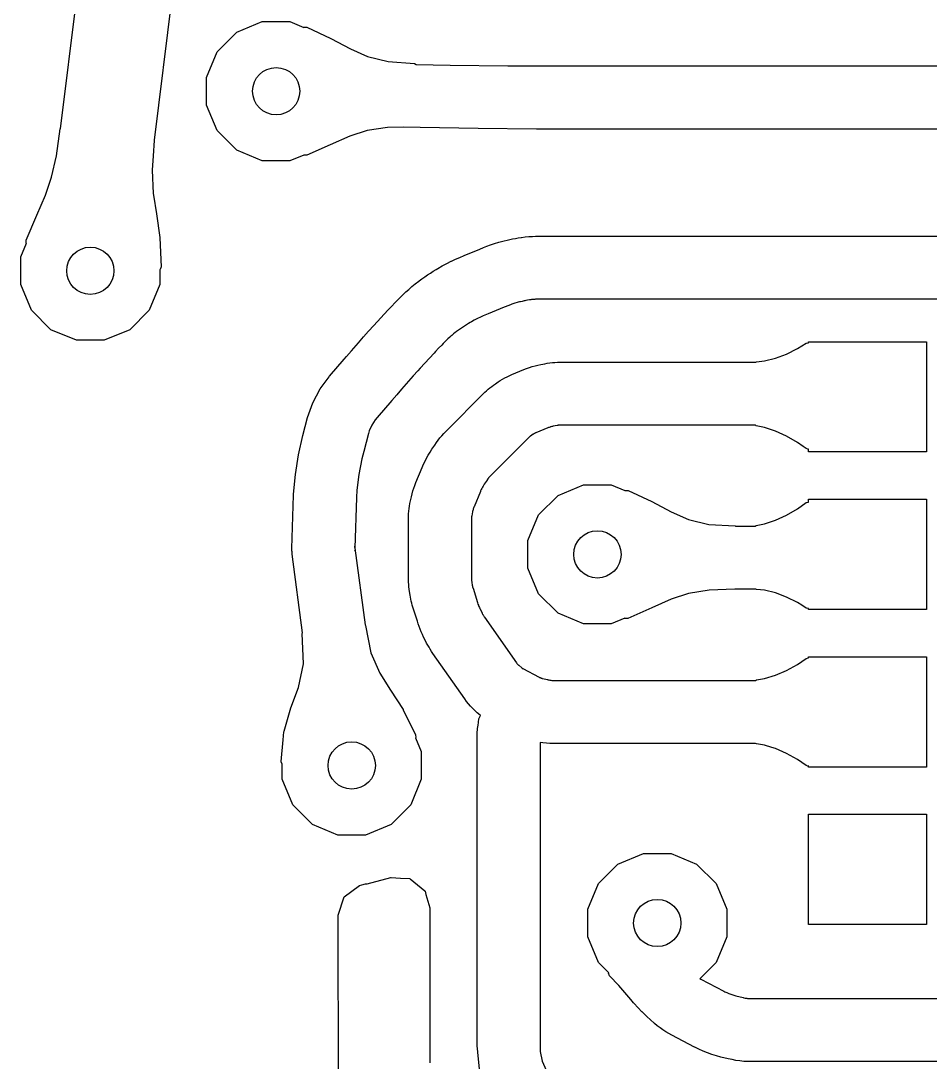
# Model space of a CAD drawing. Extents: x 121.6 to 197.9, y -113.4 to -69.2.
# Drawn here: x 136.479 to 139.366, y -90.112 to -86.807 of the extents above; entities that cross this region are included whole.
import ezdxf

# ---------------------------------------------------------------- set-up
doc = ezdxf.new("R2010")
doc.units = 0
doc.layers.add('BLACK', color=7, linetype='CONTINUOUS')

msp = doc.modelspace()

# ---------------------------------------------------------------- linework, layer by layer
at = {"layer": 'BLACK', "linetype": 'CONTINUOUS'}
for p, q in [((136.604936, -87.14948), (136.780418, -85.740141)), ((137.07812, -85.777208), (136.902765, -87.185533)), ((137.164997, -86.842919), (137.246105, -86.809323)), ((137.246105, -86.809323), (137.333895, -86.809323)), ((137.333895, -86.809323), (137.377425, -86.827353)), ((137.102919, -86.904997), (137.164997, -86.842919)), ((137.377425, -86.827353), (137.377773, -86.827009)), ((137.377773, -86.827009), (137.386728, -86.827046)), ((137.386728, -86.827046), (137.387115, -86.827216)), ((137.387115, -86.827216), (137.463315, -86.862434)), ((137.463315, -86.862434), (137.463889, -86.862719)), ((137.463889, -86.862719), (137.525566, -86.895435)), ((137.069323, -86.986105), (137.102919, -86.904997)), ((137.525566, -86.895435), (137.580185, -86.920187)), ((137.580185, -86.920187), (137.645646, -86.936275)), ((137.645646, -86.936275), (137.729089, -86.942347)), ((137.729089, -86.942347), (137.73472, -86.945174)), ((137.73472, -86.945174), (137.842874, -86.947791)), ((137.842874, -86.947791), (138.025428, -86.95)), ((138.025428, -86.95), (138.116711, -86.95)), ((138.116711, -86.95), (139.445944, -86.95)), ((137.069323, -87.073895), (137.069323, -86.986105)), ((137.102919, -87.155003), (137.069323, -87.073895)), ((136.592315, -87.234996), (136.604643, -87.149974)), ((136.604643, -87.149974), (136.604936, -87.14948)), ((137.644009, -87.144829), (137.578746, -87.154474)), ((137.644017, -87.144828), (137.644009, -87.144829)), ((137.693479, -87.143913), (137.644017, -87.144828)), ((137.746781, -87.145525), (137.693479, -87.143913)), ((137.931732, -87.148881), (137.746781, -87.145525)), ((138.11671, -87.15), (137.931732, -87.148881)), ((138.116711, -87.15), (138.11671, -87.149999)), ((138.11671, -87.149999), (138.11671, -87.15)), ((139.445938, -87.15), (138.116711, -87.15)), ((137.164997, -87.217081), (137.102919, -87.155003)), ((137.523674, -87.172743), (137.461869, -87.200283)), ((137.578743, -87.154474), (137.523674, -87.172743)), ((137.578746, -87.154474), (137.578743, -87.154474)), ((136.90315, -87.186809), (136.899516, -87.235005)), ((136.902765, -87.185533), (136.90315, -87.186809)), ((137.246105, -87.250677), (137.164997, -87.217081)), ((137.461804, -87.200312), (137.386996, -87.233099)), ((137.461869, -87.200283), (137.461804, -87.200312)), ((136.57725, -87.302614), (136.592315, -87.234996)), ((136.899516, -87.235005), (136.896095, -87.280372)), ((137.333895, -87.250677), (137.246105, -87.250677)), ((137.377394, -87.232658), (137.333895, -87.250677)), ((137.378043, -87.233281), (137.377394, -87.232658)), ((137.386996, -87.233099), (137.378043, -87.233281)), ((136.896095, -87.280372), (136.900046, -87.354934)), ((136.557755, -87.359576), (136.57725, -87.302614)), ((136.530493, -87.423972), (136.557755, -87.359576)), ((136.900046, -87.354934), (136.900765, -87.359581)), ((136.900765, -87.359581), (136.910034, -87.419518)), ((136.496717, -87.503135), (136.530493, -87.423972)), ((136.910034, -87.419518), (136.910063, -87.419721)), ((136.910063, -87.419721), (136.920222, -87.494014)), ((136.479323, -87.556105), (136.497297, -87.51271)), ((136.49668, -87.512088), (136.496717, -87.503135)), ((136.497297, -87.51271), (136.49668, -87.512088)), ((136.920222, -87.494014), (136.920318, -87.495077)), ((136.920318, -87.495077), (136.924457, -87.587831)), ((137.97072, -87.517948), (137.983693, -87.513547)), ((137.983693, -87.513547), (137.996804, -87.509573)), ((137.996804, -87.509573), (138.009915, -87.506062)), ((138.009915, -87.506062), (138.009996, -87.506034)), ((138.009996, -87.506034), (138.01442, -87.504925)), ((138.01442, -87.504925), (138.01443, -87.504923)), ((138.01443, -87.504923), (138.014435, -87.504921)), ((138.014435, -87.504922), (138.023214, -87.502799)), ((138.014435, -87.504921), (138.014435, -87.504922)), ((138.023214, -87.502799), (138.032026, -87.50082)), ((138.032026, -87.50082), (138.040854, -87.49899)), ((138.040854, -87.49899), (138.040857, -87.498989)), ((138.040857, -87.498989), (138.04087, -87.498986)), ((138.04087, -87.498986), (138.040872, -87.498986)), ((138.040872, -87.498986), (138.049725, -87.4973)), ((138.049725, -87.4973), (138.058619, -87.495756)), ((138.058619, -87.495756), (138.067537, -87.494357)), ((138.067537, -87.494357), (138.067539, -87.494357)), ((138.067539, -87.494357), (138.068953, -87.494147)), ((138.068953, -87.494147), (138.068963, -87.494146)), ((138.068963, -87.494146), (138.08047, -87.492631)), ((138.08047, -87.492631), (138.092032, -87.491492)), ((138.092032, -87.491492), (138.103626, -87.490732)), ((138.103626, -87.490732), (138.103626, -87.490734)), ((138.103626, -87.490734), (138.103628, -87.490734)), ((138.103628, -87.490734), (138.113596, -87.490327)), ((138.113596, -87.490327), (138.12358, -87.490082)), ((138.12358, -87.490082), (138.133542, -87.490001)), ((138.133542, -87.490001), (138.133555, -87.49)), ((138.133555, -87.49), (139.512731, -87.49)), ((137.886439, -87.551894), (137.936927, -87.530981)), ((137.936927, -87.530981), (137.936934, -87.530978)), ((137.936934, -87.530978), (137.948116, -87.526455)), ((137.948116, -87.526455), (137.959374, -87.522112)), ((137.959374, -87.522112), (137.970702, -87.517954)), ((137.970702, -87.517954), (137.970712, -87.517953)), ((137.970712, -87.517953), (137.97072, -87.517948)), ((136.479323, -87.643895), (136.479323, -87.556105)), ((137.817201, -87.584629), (137.831579, -87.576946)), ((137.831579, -87.576946), (137.846168, -87.569753)), ((137.846168, -87.569753), (137.846185, -87.569739)), ((137.846185, -87.569739), (137.846186, -87.569739)), ((137.846186, -87.569739), (137.846198, -87.569733)), ((137.846198, -87.569732), (137.846203, -87.569731)), ((137.846198, -87.569733), (137.846198, -87.569732)), ((137.846203, -87.569731), (137.859503, -87.563573)), ((137.859503, -87.563573), (137.872919, -87.557624)), ((137.872919, -87.557624), (137.886431, -87.551897)), ((137.886431, -87.551897), (137.886434, -87.551896)), ((137.886434, -87.551896), (137.886439, -87.551894)), ((136.921403, -87.596249), (136.920677, -87.596588)), ((136.920677, -87.596588), (136.920677, -87.643895)), ((136.924457, -87.587831), (136.921403, -87.596249)), ((137.761625, -87.619285), (137.770612, -87.613174)), ((137.770612, -87.613174), (137.770618, -87.613168)), ((137.770618, -87.613168), (137.770623, -87.613166)), ((137.770623, -87.613166), (137.779715, -87.607199)), ((137.779715, -87.607199), (137.788909, -87.601379)), ((137.788909, -87.601379), (137.798139, -87.595745)), ((137.798139, -87.595745), (137.798172, -87.595721)), ((137.798172, -87.595721), (137.803063, -87.592789)), ((137.803063, -87.592789), (137.803076, -87.592782)), ((137.803076, -87.592782), (137.803082, -87.592777)), ((137.803082, -87.592778), (137.817201, -87.584629)), ((137.803082, -87.592777), (137.803082, -87.592778)), ((136.512919, -87.725003), (136.479323, -87.643895)), ((136.920677, -87.643895), (136.887081, -87.725003)), ((137.721024, -87.650068), (137.731614, -87.641372)), ((137.731614, -87.641372), (137.742484, -87.633027)), ((137.742484, -87.633027), (137.742488, -87.633033)), ((137.742488, -87.633033), (137.7425, -87.633028)), ((137.7425, -87.633028), (137.742529, -87.633002)), ((137.742529, -87.633002), (137.743966, -87.631937)), ((137.743966, -87.631937), (137.743973, -87.631932)), ((137.743973, -87.631932), (137.752733, -87.625548)), ((137.752733, -87.625548), (137.761625, -87.619285)), ((137.684541, -87.684033), (137.693139, -87.675577)), ((137.693139, -87.675577), (137.70188, -87.667256)), ((137.70188, -87.667256), (137.710718, -87.659114)), ((137.710718, -87.659114), (137.710724, -87.659106)), ((137.710724, -87.659106), (137.710755, -87.659078)), ((137.710755, -87.659078), (137.710757, -87.659076)), ((137.710757, -87.659076), (137.721024, -87.650068)), ((137.644655, -87.725276), (137.656045, -87.713133)), ((137.656045, -87.713133), (137.667589, -87.701138)), ((137.667589, -87.701138), (137.679285, -87.68929)), ((137.679284, -87.689289), (137.679289, -87.689285)), ((137.679285, -87.68929), (137.679284, -87.689289)), ((137.679289, -87.689285), (137.679295, -87.689279)), ((137.679295, -87.689279), (137.684535, -87.684039)), ((137.684535, -87.684039), (137.684541, -87.684033)), ((138.025706, -87.710844), (138.017523, -87.714077)), ((138.03394, -87.707744), (138.025706, -87.710844)), ((138.038064, -87.706268), (138.03394, -87.707744)), ((138.038065, -87.706269), (138.038064, -87.706268)), ((138.041432, -87.705065), (138.038065, -87.706269)), ((138.048241, -87.702879), (138.041432, -87.705065)), ((138.055119, -87.700916), (138.048241, -87.702879)), ((138.058587, -87.700048), (138.055119, -87.700916)), ((138.058595, -87.700036), (138.058586, -87.700042)), ((138.058586, -87.700042), (138.058587, -87.700048)), ((138.058626, -87.700032), (138.058595, -87.700036)), ((138.063051, -87.698923), (138.058626, -87.700032)), ((138.065825, -87.698228), (138.063051, -87.698922)), ((138.063051, -87.698922), (138.063051, -87.698923)), ((138.071428, -87.696922), (138.065825, -87.698228)), ((138.077051, -87.695708), (138.071428, -87.696922)), ((138.079872, -87.695147), (138.077051, -87.695708)), ((138.079878, -87.695142), (138.079872, -87.695146)), ((138.079872, -87.695146), (138.079872, -87.695147)), ((138.079885, -87.695143), (138.079878, -87.695142)), ((138.082709, -87.694582), (138.079885, -87.695144)), ((138.079885, -87.695144), (138.079885, -87.695143)), ((138.088373, -87.693551), (138.082709, -87.694582)), ((138.094053, -87.692612), (138.088373, -87.693551)), ((138.096891, -87.692191), (138.094053, -87.692612)), ((138.096899, -87.692191), (138.096891, -87.692191)), ((138.098314, -87.691981), (138.096899, -87.692191)), ((138.09832, -87.691979), (138.098314, -87.691981)), ((138.100821, -87.691608), (138.09832, -87.691979)), ((138.105852, -87.691029), (138.100821, -87.691608)), ((138.110899, -87.690616), (138.105852, -87.691029)), ((138.113428, -87.690492), (138.110899, -87.690616)), ((138.113433, -87.690492), (138.113428, -87.690494)), ((138.113428, -87.690494), (138.113428, -87.690492)), ((138.113436, -87.690493), (138.113433, -87.690492)), ((138.116785, -87.690329), (138.113436, -87.690494)), ((138.113436, -87.690494), (138.113436, -87.690493)), ((138.123487, -87.69011), (138.116785, -87.690329)), ((138.130191, -87.69), (138.123487, -87.69011)), ((138.133544, -87.690001), (138.130191, -87.69)), ((138.133546, -87.689999), (138.133544, -87.69)), ((138.133544, -87.69), (138.133544, -87.690001)), ((138.133555, -87.69), (138.133546, -87.689999)), ((139.512713, -87.69), (138.133555, -87.69)), ((136.574997, -87.787081), (136.512919, -87.725003)), ((136.887081, -87.725003), (136.825003, -87.787081)), ((137.600004, -87.773493), (137.64465, -87.72528)), ((137.64465, -87.72528), (137.644652, -87.725277)), ((137.644652, -87.725277), (137.644654, -87.725275)), ((137.644654, -87.725275), (137.644655, -87.725276)), ((137.94725, -87.743387), (137.936862, -87.748094)), ((137.957713, -87.73885), (137.94725, -87.743387)), ((137.962981, -87.736667), (137.957713, -87.73885)), ((138.013459, -87.715759), (137.962981, -87.736666)), ((137.962981, -87.736666), (137.962981, -87.736667)), ((138.017523, -87.714077), (138.013459, -87.71576)), ((138.013459, -87.71576), (138.013459, -87.715759)), ((137.583521, -87.791521), (137.600003, -87.773493)), ((137.600003, -87.773493), (137.600004, -87.773493)), ((137.881725, -87.779469), (137.878563, -87.781581)), ((137.884883, -87.777357), (137.881724, -87.779468)), ((137.881724, -87.779468), (137.881725, -87.779469)), ((137.89127, -87.77324), (137.884883, -87.777357)), ((137.897723, -87.769229), (137.89127, -87.77324)), ((137.900983, -87.767277), (137.897723, -87.769229)), ((137.900986, -87.767267), (137.900981, -87.767273)), ((137.900981, -87.767273), (137.900983, -87.767277)), ((137.901004, -87.767259), (137.900986, -87.767267)), ((137.905895, -87.764328), (137.901004, -87.767259)), ((137.905897, -87.764326), (137.905895, -87.764328)), ((137.910064, -87.76183), (137.905897, -87.764326)), ((137.918598, -87.757089), (137.910064, -87.76183)), ((137.927283, -87.752629), (137.918598, -87.757089)), ((137.931696, -87.750543), (137.927283, -87.752629)), ((137.9317, -87.750532), (137.931694, -87.750538)), ((137.931694, -87.750538), (137.931696, -87.750543)), ((137.931707, -87.750531), (137.9317, -87.750532)), ((137.936862, -87.748094), (137.931707, -87.750532)), ((137.931707, -87.750532), (137.931707, -87.750531)), ((136.656105, -87.820677), (136.574997, -87.787081)), ((136.825003, -87.787081), (136.743895, -87.820677)), ((137.551263, -87.828198), (137.567272, -87.80976)), ((137.567272, -87.80976), (137.583521, -87.791521)), ((137.841796, -87.810236), (137.835375, -87.816248)), ((137.845055, -87.807282), (137.841796, -87.810236)), ((137.845064, -87.807261), (137.845053, -87.80728)), ((137.845053, -87.80728), (137.845055, -87.807282)), ((137.845084, -87.807252), (137.845064, -87.807261)), ((137.847732, -87.804851), (137.845084, -87.807252)), ((137.853183, -87.800224), (137.847732, -87.804851)), ((137.858781, -87.795779), (137.853183, -87.800224)), ((137.861555, -87.793719), (137.858781, -87.795779)), ((137.861615, -87.793684), (137.861555, -87.793719)), ((137.863052, -87.792619), (137.861615, -87.793684)), ((137.863067, -87.792604), (137.863052, -87.792619)), ((137.863075, -87.792602), (137.863067, -87.792604)), ((137.866129, -87.790337), (137.863075, -87.792602)), ((137.87231, -87.785908), (137.866129, -87.790337)), ((137.878563, -87.781581), (137.87231, -87.785908)), ((136.743895, -87.820677), (136.656105, -87.820677)), ((137.528798, -87.854345), (137.543784, -87.836922)), ((137.543784, -87.836922), (137.551262, -87.828198)), ((137.551262, -87.828198), (137.551263, -87.828198)), ((137.805891, -87.845782), (137.796181, -87.856002)), ((137.81573, -87.835687), (137.805891, -87.845782)), ((137.820714, -87.830703), (137.81573, -87.835687)), ((137.820715, -87.8307), (137.820714, -87.830703)), ((137.825943, -87.825474), (137.820715, -87.8307)), ((137.829054, -87.822365), (137.825943, -87.825474)), ((137.835375, -87.816248), (137.829054, -87.822365)), ((138.945, -87.847), (138.972397, -87.829778)), ((138.972397, -87.829778), (138.98, -87.828485)), ((138.98, -87.828485), (138.98, -87.825)), ((138.98, -87.825), (139.355, -87.825)), ((139.355, -87.825), (139.355, -88.175)), ((137.506261, -87.880429), (137.513783, -87.871742)), ((137.513783, -87.871742), (137.528798, -87.854345)), ((137.79139, -87.861173), (137.746749, -87.909382)), ((137.791392, -87.861173), (137.79139, -87.861173)), ((137.796181, -87.856002), (137.791392, -87.861173)), ((138.839999, -87.885999), (138.874999, -87.877499)), ((138.874999, -87.877499), (138.91, -87.8645)), ((138.91, -87.8645), (138.945, -87.847)), ((137.459406, -87.934536), (137.506262, -87.880429)), ((137.506262, -87.880429), (137.506261, -87.880429)), ((137.746743, -87.909386), (137.73932, -87.917404)), ((137.746749, -87.909382), (137.746743, -87.909386)), ((138.076529, -87.913582), (138.085212, -87.91015)), ((138.085212, -87.91015), (138.094028, -87.906994)), ((138.094028, -87.906994), (138.102942, -87.904128)), ((138.102942, -87.904131), (138.111945, -87.901559)), ((138.102942, -87.904128), (138.102942, -87.904131)), ((138.111945, -87.901559), (138.121027, -87.899283)), ((138.121027, -87.899283), (138.130178, -87.897306)), ((138.130178, -87.897306), (138.130179, -87.897307)), ((138.130179, -87.897307), (138.130181, -87.897307)), ((138.130181, -87.897307), (138.130182, -87.897307)), ((138.130182, -87.897307), (138.142872, -87.894782)), ((138.142872, -87.894782), (138.142874, -87.894781)), ((138.142874, -87.894781), (138.142876, -87.894781)), ((138.142876, -87.894781), (138.14288, -87.894781)), ((138.14288, -87.894781), (138.150892, -87.893323)), ((138.150892, -87.893323), (138.158951, -87.892128)), ((138.158951, -87.892128), (138.167045, -87.891197)), ((138.167045, -87.891197), (138.16705, -87.891197)), ((138.16705, -87.891197), (138.167058, -87.891195)), ((138.167058, -87.891196), (138.175174, -87.890532)), ((138.167058, -87.891195), (138.167058, -87.891196)), ((138.175174, -87.890532), (138.183307, -87.890135)), ((138.183307, -87.890135), (138.191388, -87.890003)), ((138.191388, -87.890003), (138.191429, -87.89)), ((138.191429, -87.89), (138.812913, -87.89)), ((138.812913, -87.89), (138.815371, -87.888814)), ((138.815371, -87.888814), (138.839999, -87.885999)), ((137.429747, -87.974296), (137.458074, -87.936419)), ((137.458074, -87.936419), (137.459406, -87.934536)), ((137.72467, -87.933636), (137.71023, -87.950054)), ((137.73932, -87.917404), (137.72467, -87.933636)), ((138.001592, -87.948221), (138.008577, -87.944033)), ((138.008577, -87.944033), (138.015696, -87.940077)), ((138.015696, -87.940077), (138.015701, -87.940075)), ((138.015701, -87.940075), (138.022941, -87.936356)), ((138.022941, -87.936356), (138.030308, -87.932871)), ((138.030308, -87.932871), (138.037768, -87.929637)), ((138.037768, -87.929637), (138.03778, -87.929631)), ((138.03778, -87.929631), (138.076524, -87.913584)), ((138.076524, -87.913584), (138.076529, -87.913582)), ((137.406227, -88.018574), (137.429747, -87.974296)), ((137.687919, -87.976051), (137.6727, -87.993716)), ((137.703109, -87.958361), (137.687919, -87.976051)), ((137.703111, -87.958357), (137.703109, -87.958362)), ((137.703109, -87.958362), (137.703109, -87.958361)), ((137.703115, -87.958355), (137.703111, -87.958357)), ((137.71023, -87.950054), (137.703115, -87.958355)), ((137.958116, -87.980627), (137.963433, -87.97581)), ((137.963433, -87.97581), (137.968854, -87.971213)), ((137.968854, -87.971213), (137.968863, -87.971202)), ((137.968863, -87.971202), (137.968904, -87.971168)), ((137.968904, -87.971168), (137.968908, -87.971166)), ((137.968908, -87.971166), (137.974483, -87.96674)), ((137.974483, -87.96674), (137.980247, -87.962464)), ((137.980247, -87.962464), (137.986147, -87.95838)), ((137.986147, -87.95838), (137.994753, -87.95263)), ((137.994753, -87.95263), (137.994763, -87.952624)), ((137.994763, -87.952624), (138.001592, -87.948221)), ((137.6727, -87.993716), (137.657458, -88.011345)), ((137.828941, -88.109633), (137.952949, -87.985625)), ((137.952949, -87.985625), (137.952957, -87.985618)), ((137.952957, -87.985618), (137.952959, -87.985615)), ((137.952959, -87.985615), (137.95296, -87.985616)), ((137.95296, -87.985616), (137.958116, -87.980627)), ((137.38977, -88.065934), (137.406227, -88.018574)), ((137.657451, -88.011356), (137.610594, -88.065464)), ((137.657458, -88.011345), (137.657451, -88.011356)), ((137.374961, -88.122205), (137.389766, -88.065949)), ((137.389766, -88.065949), (137.38977, -88.065938)), ((137.38977, -88.065938), (137.38977, -88.065934)), ((137.603853, -88.073204), (137.593435, -88.089631)), ((137.610258, -88.065884), (137.603853, -88.073204)), ((137.610305, -88.065737), (137.610241, -88.065869)), ((137.610241, -88.065869), (137.610258, -88.065884)), ((137.610594, -88.065464), (137.610305, -88.065737)), ((137.585656, -88.107461), (137.58318, -88.11685)), ((137.593435, -88.089631), (137.585656, -88.107461)), ((137.822435, -88.116358), (137.828929, -88.109646)), ((137.828929, -88.109646), (137.828941, -88.109633)), ((138.153057, -88.098362), (138.114314, -88.114409)), ((138.15307, -88.098354), (138.153057, -88.098362)), ((138.153075, -88.098354), (138.15307, -88.098354)), ((138.154376, -88.097815), (138.153075, -88.098354)), ((138.157011, -88.096822), (138.154376, -88.097815)), ((138.159677, -88.095917), (138.157011, -88.096822)), ((138.161013, -88.095511), (138.159677, -88.095917)), ((138.161026, -88.095511), (138.161013, -88.095511)), ((138.162373, -88.095102), (138.161026, -88.095511)), ((138.165092, -88.094373), (138.162373, -88.095102)), ((138.167834, -88.093733), (138.165092, -88.094373)), ((138.169197, -88.093462), (138.167834, -88.093733)), ((138.169212, -88.093461), (138.169197, -88.093462)), ((138.169215, -88.09346), (138.169212, -88.093461)), ((138.169217, -88.093459), (138.169215, -88.093461)), ((138.169215, -88.093461), (138.169215, -88.09346)), ((138.181897, -88.090936), (138.169217, -88.093459)), ((138.181898, -88.090937), (138.181897, -88.090936)), ((138.182681, -88.090782), (138.181898, -88.090938)), ((138.181898, -88.090938), (138.181898, -88.090937)), ((138.184255, -88.090522), (138.182681, -88.090782)), ((138.185837, -88.090314), (138.184255, -88.090522)), ((138.186631, -88.090236), (138.185837, -88.090314)), ((138.187414, -88.090159), (138.186631, -88.090235)), ((138.186631, -88.090235), (138.186631, -88.090236)), ((138.189011, -88.090054), (138.187414, -88.090159)), ((138.19061, -88.090002), (138.189011, -88.090054)), ((138.19141, -88.090003), (138.19061, -88.090002)), ((138.191415, -88.089998), (138.19141, -88.09)), ((138.19141, -88.09), (138.19141, -88.090003)), ((138.191429, -88.09), (138.191415, -88.089998)), ((138.811609, -88.09), (138.191429, -88.09)), ((138.814413, -88.091875), (138.811609, -88.09)), ((138.839989, -88.096973), (138.814413, -88.091875)), ((138.839996, -88.096975), (138.839989, -88.096973)), ((138.839999, -88.096976), (138.839996, -88.096975)), ((138.874999, -88.108452), (138.839999, -88.096976)), ((138.91, -88.124427), (138.874999, -88.108452)), ((137.360914, -88.18381), (137.374953, -88.122252)), ((137.374953, -88.122252), (137.374961, -88.122205)), ((137.58318, -88.11685), (137.568375, -88.173106)), ((137.798683, -88.145299), (137.80426, -88.137776)), ((137.80426, -88.137776), (137.810082, -88.13044)), ((137.810082, -88.13044), (137.810083, -88.130441)), ((137.810083, -88.130441), (137.810088, -88.130437)), ((137.810088, -88.130437), (137.810092, -88.130429)), ((137.810092, -88.13043), (137.816148, -88.123293)), ((137.810092, -88.130429), (137.810092, -88.13043)), ((137.816148, -88.123293), (137.822435, -88.116358)), ((138.094371, -88.127047), (137.970363, -88.251055)), ((138.094579, -88.126838), (138.094371, -88.127046)), ((138.094371, -88.127046), (138.094371, -88.127047)), ((138.095031, -88.126415), (138.094579, -88.126838)), ((138.095496, -88.126008), (138.095031, -88.126415)), ((138.095735, -88.125812), (138.095496, -88.126008)), ((138.09575, -88.125787), (138.095734, -88.12581)), ((138.095734, -88.12581), (138.095735, -88.125812)), ((138.095775, -88.125776), (138.09575, -88.125787)), ((138.096013, -88.12558), (138.095775, -88.125776)), ((138.096502, -88.125205), (138.096013, -88.12558)), ((138.097003, -88.124846), (138.096502, -88.125205)), ((138.097255, -88.124678), (138.097003, -88.124846)), ((138.097263, -88.124674), (138.097255, -88.124678)), ((138.105871, -88.118922), (138.097263, -88.124674)), ((138.105876, -88.118917), (138.105871, -88.118922)), ((138.105878, -88.118917), (138.105876, -88.118917)), ((138.106542, -88.118474), (138.105878, -88.118918)), ((138.105878, -88.118918), (138.105878, -88.118917)), ((138.107899, -88.11763), (138.106542, -88.118474)), ((138.109283, -88.11683), (138.107899, -88.11763)), ((138.109988, -88.116454), (138.109283, -88.11683)), ((138.109989, -88.116453), (138.109988, -88.116455)), ((138.109988, -88.116455), (138.109988, -88.116454)), ((138.109992, -88.116453), (138.109989, -88.116453)), ((138.110694, -88.116078), (138.109992, -88.116454)), ((138.109992, -88.116454), (138.109992, -88.116453)), ((138.112123, -88.115373), (138.110694, -88.116078)), ((138.113574, -88.114716), (138.112123, -88.115373)), ((138.11431, -88.114411), (138.113574, -88.114716)), ((138.114314, -88.114409), (138.114309, -88.11441)), ((138.114309, -88.11441), (138.11431, -88.114411)), ((138.945, -88.144903), (138.91, -88.124427)), ((137.568378, -88.173107), (137.562019, -88.197273)), ((137.568375, -88.173106), (137.568378, -88.173107)), ((137.772877, -88.18493), (137.778471, -88.175592)), ((137.778471, -88.175592), (137.784369, -88.166443)), ((137.784369, -88.166443), (137.78437, -88.166444)), ((137.78437, -88.166444), (137.784373, -88.16644)), ((137.784373, -88.16644), (137.784378, -88.166433)), ((137.784378, -88.166433), (137.793364, -88.152985)), ((137.793364, -88.152985), (137.793366, -88.152982)), ((137.793366, -88.152982), (137.798683, -88.145299)), ((138.962845, -88.157638), (138.945, -88.144903)), ((138.972351, -88.164421), (138.962845, -88.157638)), ((138.97854, -88.166581), (138.972351, -88.164421)), ((138.98, -88.166063), (138.97854, -88.166581)), ((138.98, -88.175), (138.98, -88.166063)), ((139.355, -88.175), (138.98, -88.175)), ((137.350969, -88.246208), (137.360914, -88.18381)), ((137.562019, -88.197273), (137.552524, -88.24634)), ((137.757969, -88.213956), (137.762624, -88.204111)), ((137.762624, -88.204111), (137.7676, -88.194425)), ((137.7676, -88.194425), (137.767601, -88.194425)), ((137.767601, -88.194425), (137.767602, -88.194423)), ((137.767602, -88.194423), (137.772877, -88.18493)), ((137.733584, -88.272363), (137.753638, -88.223948)), ((137.753638, -88.223948), (137.753639, -88.223947)), ((137.753639, -88.223947), (137.757969, -88.213956)), ((137.345173, -88.309127), (137.350969, -88.246208)), ((137.552524, -88.24634), (137.546296, -88.295927)), ((137.730142, -88.281073), (137.733583, -88.272365)), ((137.733583, -88.272364), (137.733584, -88.272363)), ((137.733583, -88.272365), (137.733583, -88.272364)), ((137.959656, -88.264101), (137.950678, -88.277536)), ((137.959662, -88.264089), (137.959656, -88.264101)), ((137.959666, -88.264086), (137.959662, -88.264089)), ((137.960448, -88.262916), (137.959666, -88.264087)), ((137.959666, -88.264087), (137.959666, -88.264086)), ((137.962086, -88.260629), (137.960448, -88.262916)), ((137.963799, -88.258396), (137.962086, -88.260629)), ((137.964677, -88.257325), (137.963799, -88.258396)), ((137.964684, -88.257321), (137.964677, -88.257325)), ((137.965578, -88.256231), (137.964684, -88.257321)), ((137.967437, -88.254111), (137.965578, -88.256231)), ((137.969364, -88.252054), (137.967437, -88.254111)), ((137.970361, -88.251058), (137.969364, -88.252054)), ((137.970363, -88.251055), (137.970361, -88.251056)), ((137.970361, -88.251056), (137.970361, -88.251057)), ((137.970361, -88.251057), (137.970361, -88.251058)), ((137.546296, -88.295927), (137.544913, -88.319422)), ((137.719278, -88.316889), (137.721552, -88.307806)), ((137.721552, -88.307806), (137.724122, -88.298803)), ((137.724122, -88.298803), (137.724124, -88.298804)), ((137.724124, -88.298804), (137.726988, -88.289889)), ((137.726988, -88.289889), (137.730142, -88.281073)), ((137.93842, -88.300471), (137.91836, -88.348899)), ((137.938423, -88.30046), (137.93842, -88.300471)), ((137.938426, -88.300457), (137.938423, -88.30046)), ((137.939254, -88.298455), (137.938426, -88.300457)), ((137.941042, -88.294508), (137.939254, -88.298455)), ((137.942958, -88.290622), (137.941042, -88.294508)), ((137.94398, -88.288712), (137.942958, -88.290622)), ((137.943981, -88.288713), (137.94398, -88.288712)), ((137.943983, -88.2887), (137.943981, -88.288713)), ((137.943992, -88.288692), (137.943983, -88.2887)), ((137.945014, -88.28678), (137.943992, -88.288693)), ((137.943992, -88.288693), (137.943992, -88.288692)), ((137.947182, -88.283023), (137.945014, -88.28678)), ((137.949471, -88.27934), (137.947182, -88.283023)), ((137.950659, -88.277562), (137.949471, -88.27934)), ((137.95067, -88.277549), (137.950659, -88.277562)), ((137.950677, -88.277537), (137.95067, -88.277549)), ((137.950678, -88.277538), (137.950677, -88.277537)), ((137.950678, -88.277536), (137.950678, -88.277538)), ((138.184997, -88.312919), (138.266105, -88.279323)), ((138.266105, -88.279323), (138.353895, -88.279323)), ((138.353895, -88.279323), (138.397428, -88.297354)), ((138.397428, -88.297354), (138.397771, -88.297015)), ((138.397771, -88.297015), (138.406726, -88.297052)), ((138.406726, -88.297052), (138.407092, -88.297214)), ((138.407092, -88.297214), (138.482706, -88.33222)), ((137.340074, -88.48113), (137.345043, -88.312062)), ((137.345043, -88.312062), (137.345324, -88.309864)), ((137.345324, -88.309864), (137.345173, -88.309127)), ((137.544913, -88.319422), (137.540192, -88.480063)), ((137.713316, -88.346759), (137.714773, -88.338743)), ((137.714773, -88.338743), (137.714776, -88.338743)), ((137.714776, -88.338743), (137.714778, -88.338738)), ((137.714778, -88.338738), (137.71478, -88.33872)), ((137.71478, -88.33872), (137.717304, -88.32603)), ((137.717304, -88.32603), (137.717305, -88.326025)), ((137.717305, -88.326025), (137.719278, -88.316889)), ((138.122919, -88.374997), (138.184997, -88.312919)), ((138.482706, -88.33222), (138.483249, -88.332489)), ((138.483249, -88.332489), (138.544641, -88.365079)), ((138.945, -88.355095), (138.972353, -88.335575)), ((138.972353, -88.335575), (138.98, -88.333808)), ((138.98, -88.333808), (138.98, -88.325)), ((138.98, -88.325), (139.355, -88.325)), ((139.355, -88.325), (139.355, -88.675)), ((137.710135, -88.379108), (137.710536, -88.370976)), ((137.710536, -88.370976), (137.711197, -88.362931)), ((137.711197, -88.362931), (137.711194, -88.362913)), ((137.711194, -88.362913), (137.711195, -88.362913)), ((137.711195, -88.362913), (137.711201, -88.36286)), ((137.711199, -88.36286), (137.711201, -88.362852)), ((137.711201, -88.36286), (137.711199, -88.36286)), ((137.711201, -88.362852), (137.712123, -88.354819)), ((137.712123, -88.354819), (137.713316, -88.346759)), ((137.913462, -88.365045), (137.910938, -88.377736)), ((137.913464, -88.365035), (137.913462, -88.365037)), ((137.913462, -88.365037), (137.913462, -88.365045)), ((137.913738, -88.363654), (137.913464, -88.365035)), ((137.914377, -88.360912), (137.913738, -88.363654)), ((137.915106, -88.358193), (137.914377, -88.360912)), ((137.915514, -88.356849), (137.915106, -88.358193)), ((137.915516, -88.356846), (137.915514, -88.356849)), ((137.915517, -88.356846), (137.915516, -88.356846)), ((137.915925, -88.355499), (137.915517, -88.356846)), ((137.91683, -88.352833), (137.915925, -88.355499)), ((137.917821, -88.350198), (137.91683, -88.352833)), ((137.918356, -88.348905), (137.917821, -88.350198)), ((137.91836, -88.348899), (137.918356, -88.348905)), ((138.544641, -88.365079), (138.54465, -88.365083)), ((138.54465, -88.365083), (138.544658, -88.365087)), ((138.544658, -88.365087), (138.599039, -88.389482)), ((138.91, -88.375571), (138.945, -88.355095)), ((137.71, -88.38725), (137.710135, -88.379108)), ((137.710001, -88.387255), (137.71, -88.38725)), ((137.71, -88.38727), (137.710001, -88.387255)), ((137.71, -88.572324), (137.71, -88.38727)), ((137.910052, -88.384891), (137.91, -88.38649)), ((137.91, -88.38649), (137.91, -88.38727)), ((137.91, -88.38727), (137.91, -88.572324)), ((137.910157, -88.383295), (137.910052, -88.384891)), ((137.910236, -88.382498), (137.910157, -88.383295)), ((137.910238, -88.382445), (137.910228, -88.38247)), ((137.910228, -88.38247), (137.910233, -88.382498)), ((137.910233, -88.382498), (137.910236, -88.382498)), ((137.910239, -88.382445), (137.910238, -88.382445)), ((137.910316, -88.381651), (137.910239, -88.382445)), ((137.910524, -88.380069), (137.910316, -88.381651)), ((137.910783, -88.378494), (137.910524, -88.380069)), ((137.910926, -88.377772), (137.910783, -88.378494)), ((137.910938, -88.377736), (137.910926, -88.377772)), ((138.089323, -88.456105), (138.122919, -88.374997)), ((138.599039, -88.389482), (138.599042, -88.389483)), ((138.599042, -88.389483), (138.664172, -88.404732)), ((138.664172, -88.404732), (138.746969, -88.40938)), ((138.814411, -88.408123), (138.839999, -88.403023)), ((138.839999, -88.403023), (138.874999, -88.391547)), ((138.874999, -88.391547), (138.91, -88.375571)), ((138.746969, -88.40938), (138.748256, -88.41)), ((138.748256, -88.41), (138.810902, -88.41)), ((138.810902, -88.41), (138.814411, -88.408123)), ((137.539308, -88.473443), (137.539165, -88.474514)), ((137.539547, -88.478399), (137.539308, -88.473443)), ((138.089323, -88.543895), (138.089323, -88.456105)), ((137.34, -88.482991), (137.340081, -88.482163)), ((137.34, -88.484068), (137.34, -88.482991)), ((137.340009, -88.484168), (137.34, -88.484068)), ((137.340057, -88.48654), (137.340009, -88.484168)), ((137.340055, -88.486932), (137.340057, -88.48654)), ((137.340071, -88.48728), (137.340055, -88.486932)), ((137.340105, -88.488938), (137.340071, -88.48728)), ((137.340086, -88.481307), (137.340074, -88.48113)), ((137.340081, -88.482163), (137.340086, -88.481307)), ((137.340309, -88.492168), (137.340105, -88.488938)), ((137.340352, -88.493043), (137.340309, -88.492168)), ((137.340385, -88.493368), (137.340352, -88.493043)), ((137.340425, -88.493993), (137.340385, -88.493368)), ((137.340965, -88.499029), (137.340425, -88.493993)), ((137.340968, -88.499037), (137.340965, -88.499029)), ((137.340978, -88.499129), (137.340968, -88.499037)), ((137.340989, -88.499155), (137.340978, -88.499129)), ((137.340992, -88.499244), (137.340989, -88.499155)), ((137.373853, -88.749299), (137.340992, -88.499244)), ((137.539165, -88.474514), (137.539547, -88.478399)), ((137.539969, -88.487149), (137.539958, -88.487237)), ((137.539958, -88.487237), (137.539978, -88.487322)), ((137.539978, -88.487322), (137.539969, -88.487149)), ((137.540192, -88.480063), (137.572207, -88.723689)), ((137.710098, -88.580021), (137.709999, -88.572336)), ((137.709999, -88.572336), (137.71, -88.572336)), ((137.71, -88.572332), (137.71, -88.572324)), ((137.71, -88.572336), (137.71, -88.572332)), ((137.91, -88.572324), (137.909999, -88.572334)), ((137.909999, -88.572334), (137.909999, -88.573613)), ((138.122919, -88.625003), (138.089323, -88.543895)), ((137.710392, -88.587701), (137.710098, -88.580021)), ((137.710879, -88.595354), (137.710392, -88.587701)), ((137.710879, -88.595359), (137.710879, -88.595354)), ((137.71088, -88.595359), (137.710879, -88.595359)), ((137.710881, -88.595371), (137.71088, -88.595359)), ((137.710882, -88.595378), (137.71088, -88.595371)), ((137.71088, -88.595371), (137.710881, -88.595371)), ((137.711563, -88.603011), (137.710882, -88.595378)), ((137.71244, -88.610643), (137.711563, -88.603011)), ((137.909999, -88.573613), (137.910066, -88.576213)), ((137.910066, -88.576213), (137.910198, -88.578811)), ((137.910198, -88.578811), (137.910297, -88.580107)), ((137.910296, -88.580107), (137.910294, -88.580112)), ((137.910294, -88.580112), (137.910297, -88.580119)), ((137.910297, -88.580107), (137.910296, -88.580107)), ((137.910297, -88.580119), (137.910299, -88.580118)), ((137.910299, -88.580118), (137.910399, -88.581417)), ((137.910399, -88.581417), (137.910663, -88.584009)), ((137.910663, -88.584009), (137.910993, -88.586592)), ((137.910993, -88.586592), (137.911191, -88.58788)), ((137.911191, -88.58788), (137.912841, -88.598599)), ((137.912841, -88.598599), (137.912841, -88.598604)), ((137.912841, -88.598604), (137.91296, -88.599376)), ((137.91296, -88.599376), (137.913236, -88.600913)), ((137.913236, -88.600913), (137.913552, -88.602443)), ((137.913552, -88.602443), (137.91373, -88.603203)), ((137.91373, -88.603203), (137.913729, -88.603206)), ((137.913729, -88.603206), (137.913731, -88.603209)), ((137.913731, -88.603209), (137.91391, -88.603977)), ((137.91391, -88.603977), (137.914307, -88.605502)), ((137.914307, -88.605502), (137.914743, -88.607017)), ((137.71351, -88.61825), (137.71244, -88.610643)), ((137.713512, -88.618255), (137.71351, -88.61825)), ((137.713514, -88.618281), (137.713512, -88.618255)), ((137.715168, -88.629026), (137.713514, -88.618281)), ((137.716266, -88.635602), (137.715168, -88.629026)), ((137.717532, -88.642149), (137.716266, -88.635602)), ((137.914743, -88.607017), (137.91498, -88.607769)), ((137.91498, -88.607769), (137.929, -88.652236)), ((138.184997, -88.687081), (138.122919, -88.625003)), ((138.599513, -88.623792), (138.544327, -88.642429)), ((138.599516, -88.623791), (138.599513, -88.623791)), ((138.599513, -88.623791), (138.599513, -88.623792)), ((138.665016, -88.613292), (138.599516, -88.623791)), ((138.746725, -88.610399), (138.665016, -88.613292)), ((138.747642, -88.61), (138.746725, -88.610399)), ((138.813235, -88.61), (138.747642, -88.61)), ((138.815371, -88.611185), (138.813235, -88.61)), ((138.839989, -88.613998), (138.815371, -88.611185)), ((138.839995, -88.613999), (138.839989, -88.613998)), ((138.839999, -88.614), (138.839995, -88.613999)), ((138.874999, -88.6225), (138.839999, -88.614)), ((138.875003, -88.622501), (138.874999, -88.6225)), ((138.875009, -88.622503), (138.875003, -88.622501)), ((138.91, -88.635499), (138.875009, -88.622503)), ((138.944989, -88.652993), (138.91, -88.635499)), ((137.718963, -88.648655), (137.717532, -88.642149)), ((137.720557, -88.655114), (137.718963, -88.648655)), ((137.722314, -88.661531), (137.720557, -88.655114)), ((137.72423, -88.667889), (137.722314, -88.661531)), ((137.724234, -88.667906), (137.72423, -88.667889)), ((137.738256, -88.712377), (137.724234, -88.667906)), ((137.929, -88.652236), (137.929006, -88.652268)), ((137.929006, -88.652268), (137.929574, -88.654067)), ((137.929574, -88.654067), (137.930839, -88.657746)), ((137.930839, -88.657746), (137.932197, -88.661391)), ((137.932197, -88.661391), (137.932921, -88.663196)), ((137.932921, -88.663196), (137.932921, -88.663199)), ((137.932921, -88.663199), (137.932924, -88.663203)), ((137.932924, -88.663203), (137.932925, -88.663203)), ((137.932925, -88.663203), (137.93365, -88.665007)), ((137.93365, -88.665007), (137.935189, -88.668577)), ((137.935189, -88.668577), (137.936819, -88.672107)), ((137.936819, -88.672107), (137.937679, -88.67385)), ((138.482248, -88.670147), (138.406993, -88.703103)), ((138.482325, -88.670113), (138.482248, -88.670147)), ((138.544314, -88.642434), (138.482325, -88.670113)), ((138.544327, -88.642429), (138.544314, -88.642434)), ((138.944993, -88.652995), (138.944989, -88.652993)), ((138.945, -88.652999), (138.944993, -88.652995)), ((138.958595, -88.661544), (138.945, -88.652999)), ((138.972397, -88.67022), (138.958595, -88.661544)), ((138.978189, -88.672006), (138.972397, -88.67022)), ((138.98, -88.671333), (138.978189, -88.672006)), ((138.98, -88.675), (138.98, -88.671333)), ((137.937679, -88.67385), (137.937678, -88.67385)), ((137.937678, -88.67385), (137.943687, -88.686034)), ((137.943687, -88.686034), (137.943692, -88.686049)), ((137.943692, -88.686049), (137.943696, -88.686053)), ((137.943696, -88.686053), (137.943699, -88.686052)), ((137.943699, -88.686052), (137.944273, -88.687216)), ((137.944273, -88.687216), (137.94548, -88.689514)), ((137.94548, -88.689514), (137.946744, -88.691781)), ((137.946744, -88.691781), (137.947405, -88.692898)), ((137.947405, -88.692898), (137.947405, -88.692899)), ((137.947405, -88.692899), (137.947406, -88.692903)), ((137.947406, -88.692903), (137.948052, -88.693994)), ((137.948052, -88.693994), (137.94943, -88.696192)), ((137.94943, -88.696192), (137.950865, -88.698355)), ((137.950865, -88.698355), (137.951609, -88.699417)), ((137.951609, -88.699417), (137.951608, -88.699418)), ((137.951608, -88.699418), (137.95161, -88.699424)), ((137.95161, -88.699424), (137.95162, -88.699436)), ((137.95162, -88.699436), (138.052748, -88.843862)), ((138.266105, -88.720677), (138.184997, -88.687081)), ((138.397391, -88.70266), (138.353895, -88.720677)), ((138.39804, -88.703283), (138.397391, -88.70266)), ((138.406993, -88.703103), (138.39804, -88.703283)), ((139.355, -88.675), (138.98, -88.675)), ((137.572207, -88.723689), (137.573206, -88.725284)), ((137.573206, -88.725284), (137.591062, -88.812193)), ((137.738263, -88.712394), (137.738256, -88.712377)), ((137.738261, -88.712404), (137.738264, -88.712403)), ((137.741069, -88.720921), (137.738261, -88.712404)), ((137.738264, -88.712403), (137.738263, -88.712394)), ((137.744091, -88.729364), (137.741069, -88.720921)), ((137.747323, -88.737718), (137.744091, -88.729364)), ((137.747324, -88.737721), (137.747323, -88.737718)), ((137.747327, -88.737727), (137.747324, -88.73772)), ((137.747324, -88.73772), (137.747324, -88.737721)), ((137.747327, -88.737728), (137.747327, -88.737727)), ((137.747332, -88.737734), (137.747327, -88.737728)), ((137.750773, -88.746001), (137.747332, -88.737734)), ((138.353895, -88.720677), (138.266105, -88.720677)), ((137.373103, -88.751312), (137.373853, -88.749299)), ((137.37655, -88.847204), (137.373103, -88.751312)), ((137.75443, -88.754192), (137.750773, -88.746001)), ((137.758294, -88.762287), (137.75443, -88.754192)), ((137.758294, -88.762288), (137.758294, -88.762287)), ((137.758296, -88.76229), (137.758294, -88.762288)), ((137.758299, -88.762298), (137.758296, -88.76229)), ((137.764313, -88.774493), (137.758299, -88.762298)), ((137.764333, -88.774525), (137.764313, -88.774493)), ((137.767794, -88.781328), (137.764333, -88.774525)), ((137.771456, -88.788091), (137.767794, -88.781328)), ((137.775288, -88.794759), (137.771456, -88.788091)), ((137.775296, -88.794768), (137.775287, -88.794759)), ((137.775287, -88.794759), (137.775288, -88.794759)), ((137.7753, -88.794781), (137.775296, -88.794768)), ((137.775299, -88.794782), (137.7753, -88.794781)), ((137.779302, -88.801349), (137.775299, -88.794782)), ((137.78347, -88.807812), (137.779302, -88.801349)), ((137.591062, -88.812193), (137.591062, -88.812194)), ((137.591062, -88.812194), (137.618823, -88.877477)), ((137.787783, -88.814138), (137.78347, -88.807812)), ((137.78779, -88.81415), (137.787783, -88.814138)), ((137.787802, -88.814167), (137.78779, -88.81415)), ((137.787802, -88.814168), (137.787802, -88.814167)), ((137.787803, -88.814169), (137.787802, -88.814168)), ((137.888917, -88.958577), (137.787803, -88.814169)), ((138.945, -88.849), (138.972283, -88.830291)), ((138.972283, -88.830291), (138.98, -88.828659)), ((138.98, -88.828659), (138.98, -88.825)), ((138.98, -88.825), (139.355, -88.825)), ((139.355, -88.825), (139.355, -89.175)), ((137.361115, -88.922293), (137.37655, -88.847204)), ((138.052748, -88.843862), (138.052756, -88.843877)), ((138.052756, -88.843877), (138.052762, -88.843882)), ((138.052762, -88.843882), (138.052765, -88.843879)), ((138.052765, -88.843879), (138.053295, -88.844636)), ((138.053295, -88.844636), (138.054414, -88.846105)), ((138.054414, -88.846105), (138.055591, -88.847529)), ((138.055591, -88.847529), (138.056203, -88.848213)), ((138.056203, -88.848213), (138.056207, -88.848211)), ((138.056207, -88.848211), (138.056824, -88.8489)), ((138.056824, -88.8489), (138.058114, -88.850228)), ((138.058114, -88.850228), (138.059455, -88.851503)), ((138.059455, -88.851503), (138.060151, -88.852114)), ((138.060151, -88.852114), (138.06015, -88.852114)), ((138.06015, -88.852114), (138.069523, -88.860334)), ((138.069523, -88.860334), (138.069529, -88.86034)), ((138.069529, -88.86034), (138.069534, -88.860343)), ((138.069534, -88.860343), (138.069536, -88.860341)), ((138.069536, -88.860341), (138.069793, -88.860565)), ((138.069793, -88.860565), (138.070323, -88.860995)), ((138.070323, -88.860995), (138.070871, -88.861402)), ((138.070871, -88.861402), (138.071152, -88.861595)), ((138.071152, -88.861595), (138.071155, -88.861591)), ((138.071155, -88.861591), (138.071437, -88.861784)), ((138.071437, -88.861784), (138.072015, -88.862146)), ((138.072015, -88.862146), (138.072607, -88.862485)), ((138.072607, -88.862485), (138.072909, -88.862643)), ((138.072909, -88.862643), (138.125495, -88.89002)), ((138.874999, -88.8835), (138.91, -88.8685)), ((138.91, -88.8685), (138.945, -88.849)), ((137.618823, -88.877477), (137.653243, -88.930894)), ((138.125495, -88.89002), (138.125496, -88.890019)), ((138.125496, -88.890019), (138.126318, -88.890446)), ((138.126318, -88.890446), (138.127993, -88.891235)), ((138.127993, -88.891235), (138.129699, -88.891956)), ((138.129699, -88.891956), (138.130566, -88.892283)), ((138.130566, -88.892283), (138.130577, -88.89229)), ((138.130577, -88.89229), (138.130588, -88.892292)), ((138.130588, -88.892292), (138.130591, -88.892285)), ((138.130591, -88.892285), (138.131457, -88.89261)), ((138.131457, -88.89261), (138.133212, -88.893193)), ((138.133212, -88.893193), (138.134989, -88.893704)), ((138.134989, -88.893704), (138.135887, -88.893925)), ((138.135887, -88.893925), (138.15102, -88.897628)), ((138.15102, -88.897628), (138.151021, -88.897625)), ((138.151021, -88.897625), (138.152634, -88.898019)), ((138.152634, -88.898019), (138.155887, -88.898679)), ((138.155887, -88.898679), (138.159165, -88.899209)), ((138.159165, -88.899209), (138.160785, -88.899404)), ((138.160785, -88.899404), (138.162428, -88.899603)), ((138.162428, -88.899603), (138.165728, -88.899868)), ((138.165728, -88.899868), (138.169036, -88.9)), ((138.169036, -88.9), (138.170682, -88.9)), ((138.170682, -88.9), (138.811502, -88.9)), ((138.811502, -88.9), (138.814722, -88.898333)), ((138.814722, -88.898333), (138.839999, -88.894)), ((138.839999, -88.894), (138.874999, -88.8835)), ((137.337128, -88.986685), (137.361115, -88.922293)), ((137.653243, -88.930894), (137.692906, -88.992317)), ((137.888959, -88.958626), (137.888917, -88.958577)), ((137.894714, -88.966508), (137.888959, -88.958626)), ((137.900833, -88.974222), (137.894714, -88.966508)), ((137.315085, -89.061484), (137.336881, -88.987427)), ((137.336881, -88.987427), (137.337128, -88.986685)), ((137.692906, -88.992317), (137.693583, -88.993516)), ((137.693583, -88.993516), (137.732412, -89.072754)), ((137.907255, -88.981684), (137.900833, -88.974222)), ((137.907257, -88.981685), (137.907255, -88.981684)), ((137.907259, -88.981688), (137.907257, -88.981685)), ((137.90727, -88.981694), (137.907259, -88.981687)), ((137.907259, -88.981687), (137.907259, -88.981688)), ((137.913975, -88.988882), (137.90727, -88.981694)), ((137.92097, -88.995804), (137.913975, -88.988882)), ((137.928236, -89.002442), (137.92097, -88.995804)), ((137.928243, -89.002445), (137.928236, -89.002442)), ((137.928259, -89.002462), (137.928243, -89.002445)), ((137.937642, -89.010691), (137.928259, -89.002462)), ((137.930994, -89.043269), (137.933761, -89.022317)), ((137.933761, -89.022317), (137.938339, -89.011274)), ((137.937644, -89.010693), (137.937642, -89.010691)), ((137.937655, -89.010702), (137.937644, -89.010692)), ((137.937644, -89.010692), (137.937644, -89.010693)), ((137.937682, -89.010721), (137.937655, -89.010702)), ((137.938339, -89.011274), (137.937682, -89.010721)), ((137.312389, -89.088692), (137.314657, -89.063725)), ((137.314657, -89.063725), (137.315085, -89.061484)), ((137.928121, -89.065026), (137.928143, -89.064854)), ((137.928125, -89.065041), (137.928121, -89.065026)), ((137.928121, -89.065085), (137.928125, -89.065041)), ((137.92826, -90.061773), (137.928121, -89.065085)), ((137.928143, -89.064854), (137.930039, -89.045576)), ((137.930039, -89.045576), (137.930994, -89.043269)), ((137.306154, -89.157297), (137.312389, -89.088692)), ((137.732412, -89.072754), (137.732976, -89.081691)), ((137.732976, -89.081691), (137.732502, -89.082227)), ((137.732502, -89.082227), (137.750677, -89.126105)), ((138.136807, -89.097963), (138.128125, -89.096736)), ((138.128125, -89.096736), (138.12826, -90.061745)), ((138.136822, -89.09796), (138.136807, -89.097963)), ((138.136835, -89.097966), (138.136822, -89.09796)), ((138.148084, -89.099094), (138.136835, -89.097965)), ((138.136835, -89.097965), (138.136835, -89.097966)), ((138.159369, -89.099773), (138.148084, -89.099094)), ((138.170672, -89.1), (138.159369, -89.099773)), ((138.170674, -89.099999), (138.170672, -89.1)), ((138.170682, -89.1), (138.170674, -89.099999)), ((138.812081, -89.1), (138.170682, -89.1)), ((138.814723, -89.101666), (138.812081, -89.1)), ((138.839995, -89.105999), (138.814723, -89.101666)), ((137.750677, -89.126105), (137.750677, -89.213895)), ((138.839997, -89.105999), (138.839995, -89.105999)), ((138.839999, -89.106), (138.839997, -89.105999)), ((138.863335, -89.113001), (138.839999, -89.106)), ((138.875006, -89.116502), (138.863335, -89.113001)), ((138.909998, -89.131499), (138.875004, -89.116502)), ((138.875004, -89.116502), (138.875006, -89.116502)), ((138.945002, -89.151001), (138.909998, -89.131499)), ((137.306106, -89.158305), (137.306154, -89.157297)), ((137.309323, -89.166167), (137.306106, -89.158305)), ((137.309323, -89.213895), (137.309323, -89.166167)), ((138.972281, -89.169707), (138.945002, -89.151001)), ((138.978464, -89.17175), (138.972281, -89.169707)), ((138.98, -89.171179), (138.978464, -89.17175)), ((138.98, -89.175), (138.98, -89.171179)), ((139.355, -89.175), (138.98, -89.175)), ((137.342919, -89.295003), (137.309323, -89.213895)), ((137.750677, -89.213895), (137.717081, -89.295003)), ((137.404997, -89.357081), (137.342919, -89.295003)), ((137.717081, -89.295003), (137.655003, -89.357081)), ((138.98, -89.675), (138.98, -89.325)), ((138.98, -89.325), (139.355, -89.325)), ((139.355, -89.325), (139.355, -89.675)), ((137.486105, -89.390677), (137.404997, -89.357081)), ((137.655003, -89.357081), (137.573895, -89.390677)), ((137.573895, -89.390677), (137.486105, -89.390677)), ((138.374997, -89.482919), (138.456105, -89.449323)), ((138.456105, -89.449323), (138.543895, -89.449323)), ((138.543895, -89.449323), (138.625003, -89.482919)), ((138.312919, -89.544997), (138.374997, -89.482919)), ((138.625003, -89.482919), (138.687081, -89.544997)), ((137.579435, -89.5455), (137.653963, -89.52553)), ((137.653963, -89.52553), (137.654821, -89.525317)), ((137.654821, -89.525317), (137.684474, -89.527413)), ((137.684474, -89.527413), (137.714176, -89.528969)), ((137.714176, -89.528969), (137.714911, -89.529564)), ((137.714911, -89.529564), (137.715854, -89.529631)), ((137.715854, -89.529631), (137.738612, -89.548757)), ((137.505524, -89.586458), (137.554957, -89.550402)), ((137.554957, -89.550402), (137.561847, -89.548423)), ((137.561847, -89.548423), (137.573609, -89.5455)), ((137.573609, -89.5455), (137.579435, -89.5455)), ((137.738612, -89.548757), (137.761726, -89.567474)), ((138.279323, -89.626105), (138.312919, -89.544997)), ((138.687081, -89.544997), (138.720677, -89.626105)), ((137.486724, -89.644683), (137.505524, -89.586458)), ((137.761726, -89.567474), (137.762005, -89.568416)), ((137.762005, -89.568416), (137.762695, -89.568996)), ((137.762695, -89.568996), (137.76539, -89.57984)), ((137.76539, -89.57984), (137.777698, -89.62138)), ((137.777698, -89.62138), (137.777752, -90.011026)), ((138.279323, -89.713895), (138.279323, -89.626105)), ((138.720677, -89.626105), (138.720677, -89.713895)), ((137.488547, -90.627353), (137.486724, -89.644683)), ((139.355, -89.675), (138.98, -89.675)), ((138.312919, -89.795003), (138.279323, -89.713895)), ((138.720677, -89.713895), (138.687081, -89.795003)), ((138.345924, -89.828008), (138.312919, -89.795003)), ((138.687081, -89.795003), (138.635218, -89.846865)), ((138.345513, -89.828974), (138.345924, -89.828008)), ((138.348733, -89.837329), (138.345513, -89.828974)), ((138.378467, -89.868573), (138.348733, -89.837329)), ((138.635218, -89.846865), (138.636947, -89.847854)), ((138.636947, -89.847854), (138.638274, -89.848545)), ((138.638274, -89.848545), (138.638277, -89.848547)), ((138.638277, -89.848547), (138.638285, -89.848551)), ((138.638285, -89.848551), (138.711097, -89.886455)), ((138.403726, -89.898008), (138.378467, -89.868573)), ((138.711097, -89.886455), (138.711111, -89.886464)), ((138.711111, -89.886464), (138.711118, -89.886466)), ((138.711118, -89.886466), (138.711121, -89.88646)), ((138.711121, -89.88646), (138.71419, -89.888059)), ((138.71419, -89.888059), (138.720452, -89.891008)), ((138.720452, -89.891008), (138.726827, -89.893705)), ((138.726827, -89.893705), (138.73005, -89.894917)), ((138.73005, -89.894917), (138.733292, -89.896138)), ((138.415935, -89.912551), (138.403726, -89.898008)), ((138.425069, -89.92343), (138.415935, -89.912551)), ((138.425498, -89.923913), (138.425069, -89.92343)), ((138.439778, -89.939133), (138.425498, -89.923913)), ((138.733292, -89.896138), (138.739868, -89.898317)), ((138.739868, -89.898317), (138.746526, -89.900232)), ((138.746526, -89.900232), (138.749891, -89.901055)), ((138.749891, -89.901055), (138.77256, -89.906603)), ((138.77256, -89.906603), (138.772574, -89.906608)), ((138.772574, -89.906608), (138.772582, -89.906608)), ((138.772582, -89.906608), (138.772583, -89.906602)), ((138.772583, -89.906602), (138.774886, -89.907166)), ((138.774886, -89.907166), (138.779534, -89.908109)), ((138.779534, -89.908109), (138.784215, -89.908866)), ((138.784215, -89.908866), (138.786569, -89.90915)), ((138.786569, -89.90915), (138.78659, -89.909158)), ((138.78659, -89.909158), (138.788873, -89.909433)), ((138.788873, -89.909433), (138.793602, -89.909812)), ((138.793602, -89.909812), (138.798342, -89.910001)), ((138.798342, -89.910001), (138.800714, -89.91)), ((138.800714, -89.91), (138.800716, -89.91)), ((138.800716, -89.91), (138.800725, -89.91)), ((138.800725, -89.91), (139.433586, -89.91)), ((138.451438, -89.951559), (138.439778, -89.939133)), ((138.452015, -89.952132), (138.451438, -89.951559)), ((138.457556, -89.957261), (138.452015, -89.952132)), ((138.45914, -89.958958), (138.457556, -89.957261)), ((138.468195, -89.967912), (138.45914, -89.958958)), ((138.477592, -89.97649), (138.468195, -89.967912)), ((138.477597, -89.976496), (138.477592, -89.97649)), ((138.49164, -89.988811), (138.477597, -89.976496)), ((138.491666, -89.98883), (138.49164, -89.988811)), ((138.500034, -89.99588), (138.491666, -89.98883)), ((137.777751, -90.020828), (137.77771, -90.020953)), ((137.77771, -90.020953), (137.777739, -90.061817)), ((137.777752, -90.011026), (137.77775, -90.011046)), ((137.77775, -90.011046), (137.777752, -90.01105)), ((137.777751, -90.017642), (137.77775, -90.017647)), ((137.77775, -90.017647), (137.777751, -90.020828)), ((137.777752, -90.01105), (137.777751, -90.017642)), ((138.50872, -90.002621), (138.500034, -89.99588)), ((138.517668, -90.00901), (138.50872, -90.002621)), ((138.517668, -90.009011), (138.517668, -90.00901)), ((138.517676, -90.009014), (138.517668, -90.009011)), ((138.517682, -90.00902), (138.517676, -90.009014)), ((138.517681, -90.009022), (138.517682, -90.00902)), ((138.526875, -90.015043), (138.517681, -90.009022)), ((138.536301, -90.020692), (138.526875, -90.015043)), ((138.545929, -90.025949), (138.536301, -90.020692)), ((138.545935, -90.025953), (138.545929, -90.025949)), ((138.545947, -90.025959), (138.545935, -90.025953)), ((138.618747, -90.063857), (138.545946, -90.025959)), ((138.545946, -90.025959), (138.545947, -90.025959)), ((137.777739, -90.061817), (137.77774, -90.062651)), ((137.77774, -90.062651), (137.777765, -90.098346)), ((137.928833, -90.067587), (137.928239, -90.061782)), ((137.928239, -90.061782), (137.92826, -90.061782)), ((137.92826, -90.061779), (137.92826, -90.061773)), ((137.92826, -90.061782), (137.92826, -90.061779)), ((137.930184, -90.081282), (137.928833, -90.067587)), ((137.930252, -90.081447), (137.930184, -90.081282)), ((137.935561, -90.133292), (137.930252, -90.081447)), ((138.12826, -90.061745), (138.128239, -90.061957)), ((138.128239, -90.061957), (138.12825, -90.077432)), ((138.12825, -90.077432), (138.134605, -90.108176)), ((138.618837, -90.063893), (138.618747, -90.063857)), ((138.632102, -90.070469), (138.618837, -90.063893)), ((138.645729, -90.076557), (138.632102, -90.070469)), ((138.659588, -90.082095), (138.645729, -90.076557)), ((138.659596, -90.082095), (138.659588, -90.082095)), ((138.659604, -90.082101), (138.659596, -90.082095)), ((138.659605, -90.0821), (138.659604, -90.082101)), ((138.67367, -90.087075), (138.659605, -90.0821)), ((138.687922, -90.091484), (138.67367, -90.087075)), ((138.702339, -90.09532), (138.687922, -90.091484)), ((137.777765, -90.098346), (137.777765, -90.098403)), ((137.777765, -90.098403), (137.777767, -90.113256)), ((138.134605, -90.108176), (138.147045, -90.136999)), ((138.702341, -90.095319), (138.702339, -90.09532)), ((138.702347, -90.095322), (138.702341, -90.095319)), ((138.725001, -90.100865), (138.702347, -90.095322)), ((138.725002, -90.100866), (138.725001, -90.100865)), ((138.725023, -90.100871), (138.725002, -90.100865)), ((138.725002, -90.100865), (138.725002, -90.100866)), ((138.725106, -90.100882), (138.725023, -90.100871)), ((138.737432, -90.103642), (138.725106, -90.100882)), ((138.749962, -90.105925), (138.737432, -90.103642)), ((138.762573, -90.107705), (138.749962, -90.105925)), ((138.762598, -90.107702), (138.762573, -90.107706)), ((138.762573, -90.107706), (138.762573, -90.107705)), ((138.762623, -90.107712), (138.762598, -90.107702)), ((138.762623, -90.107717), (138.762623, -90.107712)), ((138.775293, -90.108986), (138.762623, -90.107717)), ((138.788005, -90.109747), (138.775293, -90.108986)), ((138.800722, -90.109999), (138.788005, -90.109747)), ((138.800725, -90.11), (138.800722, -90.109999)), ((138.800736, -90.11), (138.800725, -90.11)), ((139.439011, -90.11), (138.800736, -90.11))]:
    msp.add_line(p, q, dxfattribs=at)
at = {"layer": 'BLACK'}
for centre in [(137.29, -87.03), (136.7, -87.6), (138.31, -88.5), (137.53, -89.17), (138.5, -89.67)]:
    msp.add_circle(centre, 0.075, dxfattribs=at)

doc.saveas('drawing.dxf')
